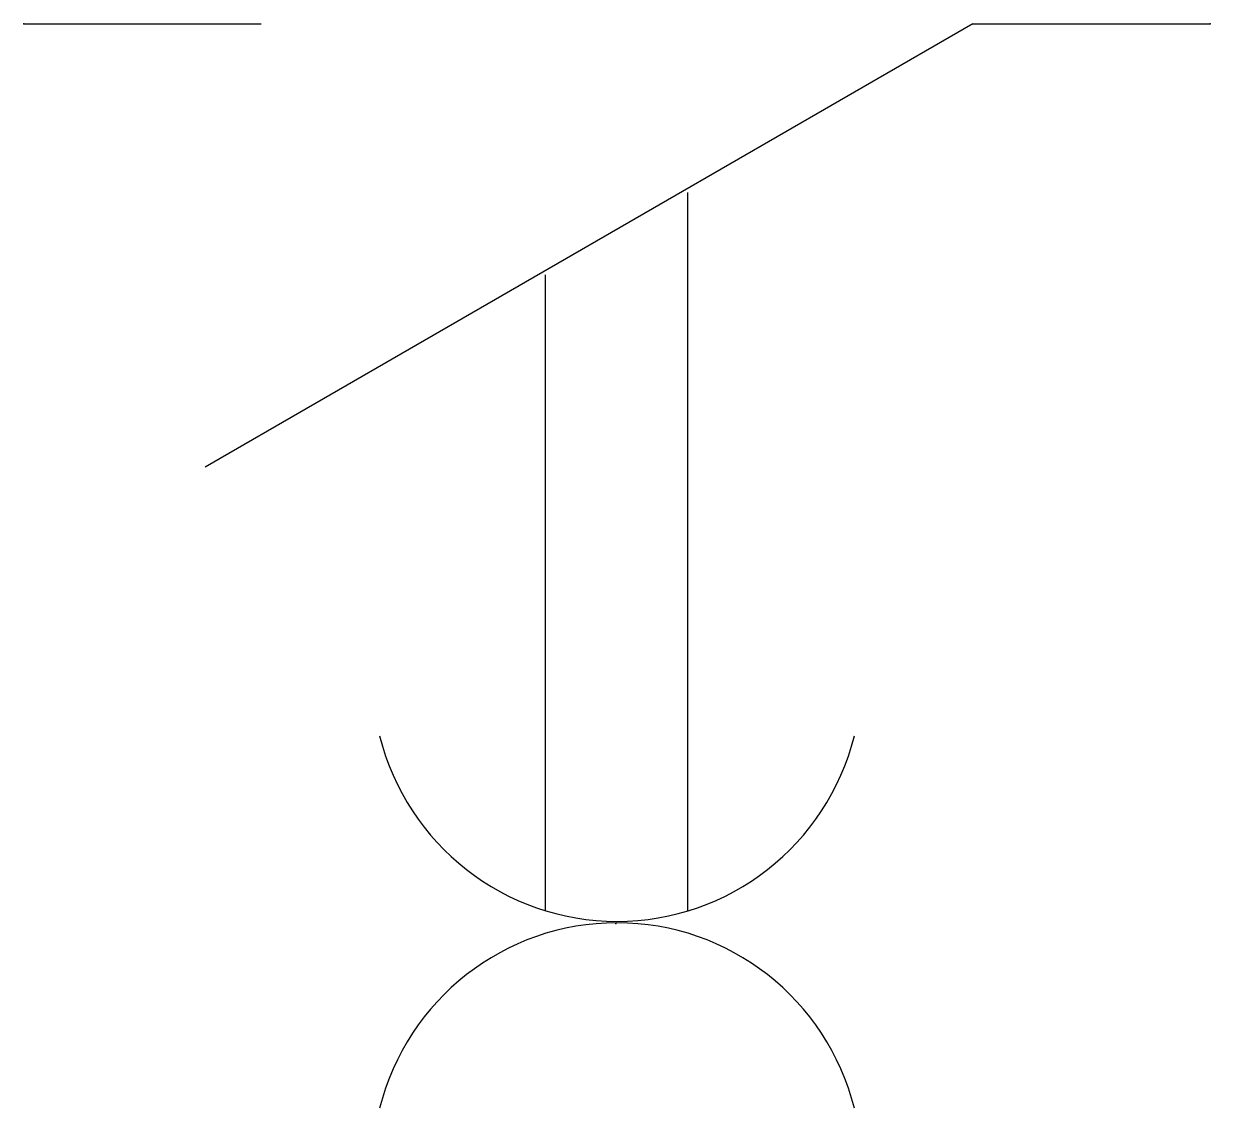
# Model space of a CAD drawing. Header units: millimetres. Extents: x -5 to 5, y -9.1 to 0.
import ezdxf

# ---------------------------------------------------------------- set-up
doc = ezdxf.new("R2010")
doc.units = ezdxf.units.MM
doc.layers.add('A', color=7, linetype='Continuous')
doc.layers.add('C', color=6, linetype='Continuous')

msp = doc.modelspace()

# ---------------------------------------------------------------- linework, layer by layer
at = {"transparency": 33554687}
for p, q in [((-5, 0), (-3, 0)), ((3, 0), (-3.472, -3.736)), ((3, 0), (5, 0)), ((0.594, -1.423), (0.594, -7.474)), ((-0.606, -2.116), (-0.606, -7.47))]:
    msp.add_line(p, q, dxfattribs=at)
at = {"linetype": 'Continuous', "transparency": 33554687}
for centre, start, end in [((0, -5.5), 194.0362, 345.9638), ((0, -9.636), 14.0362, 165.9638)]:
    msp.add_arc(centre, 2.062, start, end, dxfattribs=at)
at = {"layer": 'A', "color": 1, "linetype": 'Continuous', "transparency": 33554687}
msp.add_point((-0.009, -7.58), dxfattribs=at)
at = {"layer": 'C', "color": 2, "linetype": 'Continuous', "transparency": 33554687}
msp.add_point((-5, 0), dxfattribs=at)
at = {"layer": 'C', "color": 1, "linetype": 'Continuous', "transparency": 33554687}
msp.add_point((5, 0), dxfattribs=at)

doc.saveas('drawing.dxf')
